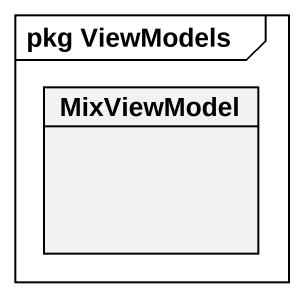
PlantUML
@startuml
mainframe pkg ViewModels
hide circle
hide empty members
class MixViewModel
@enduml
